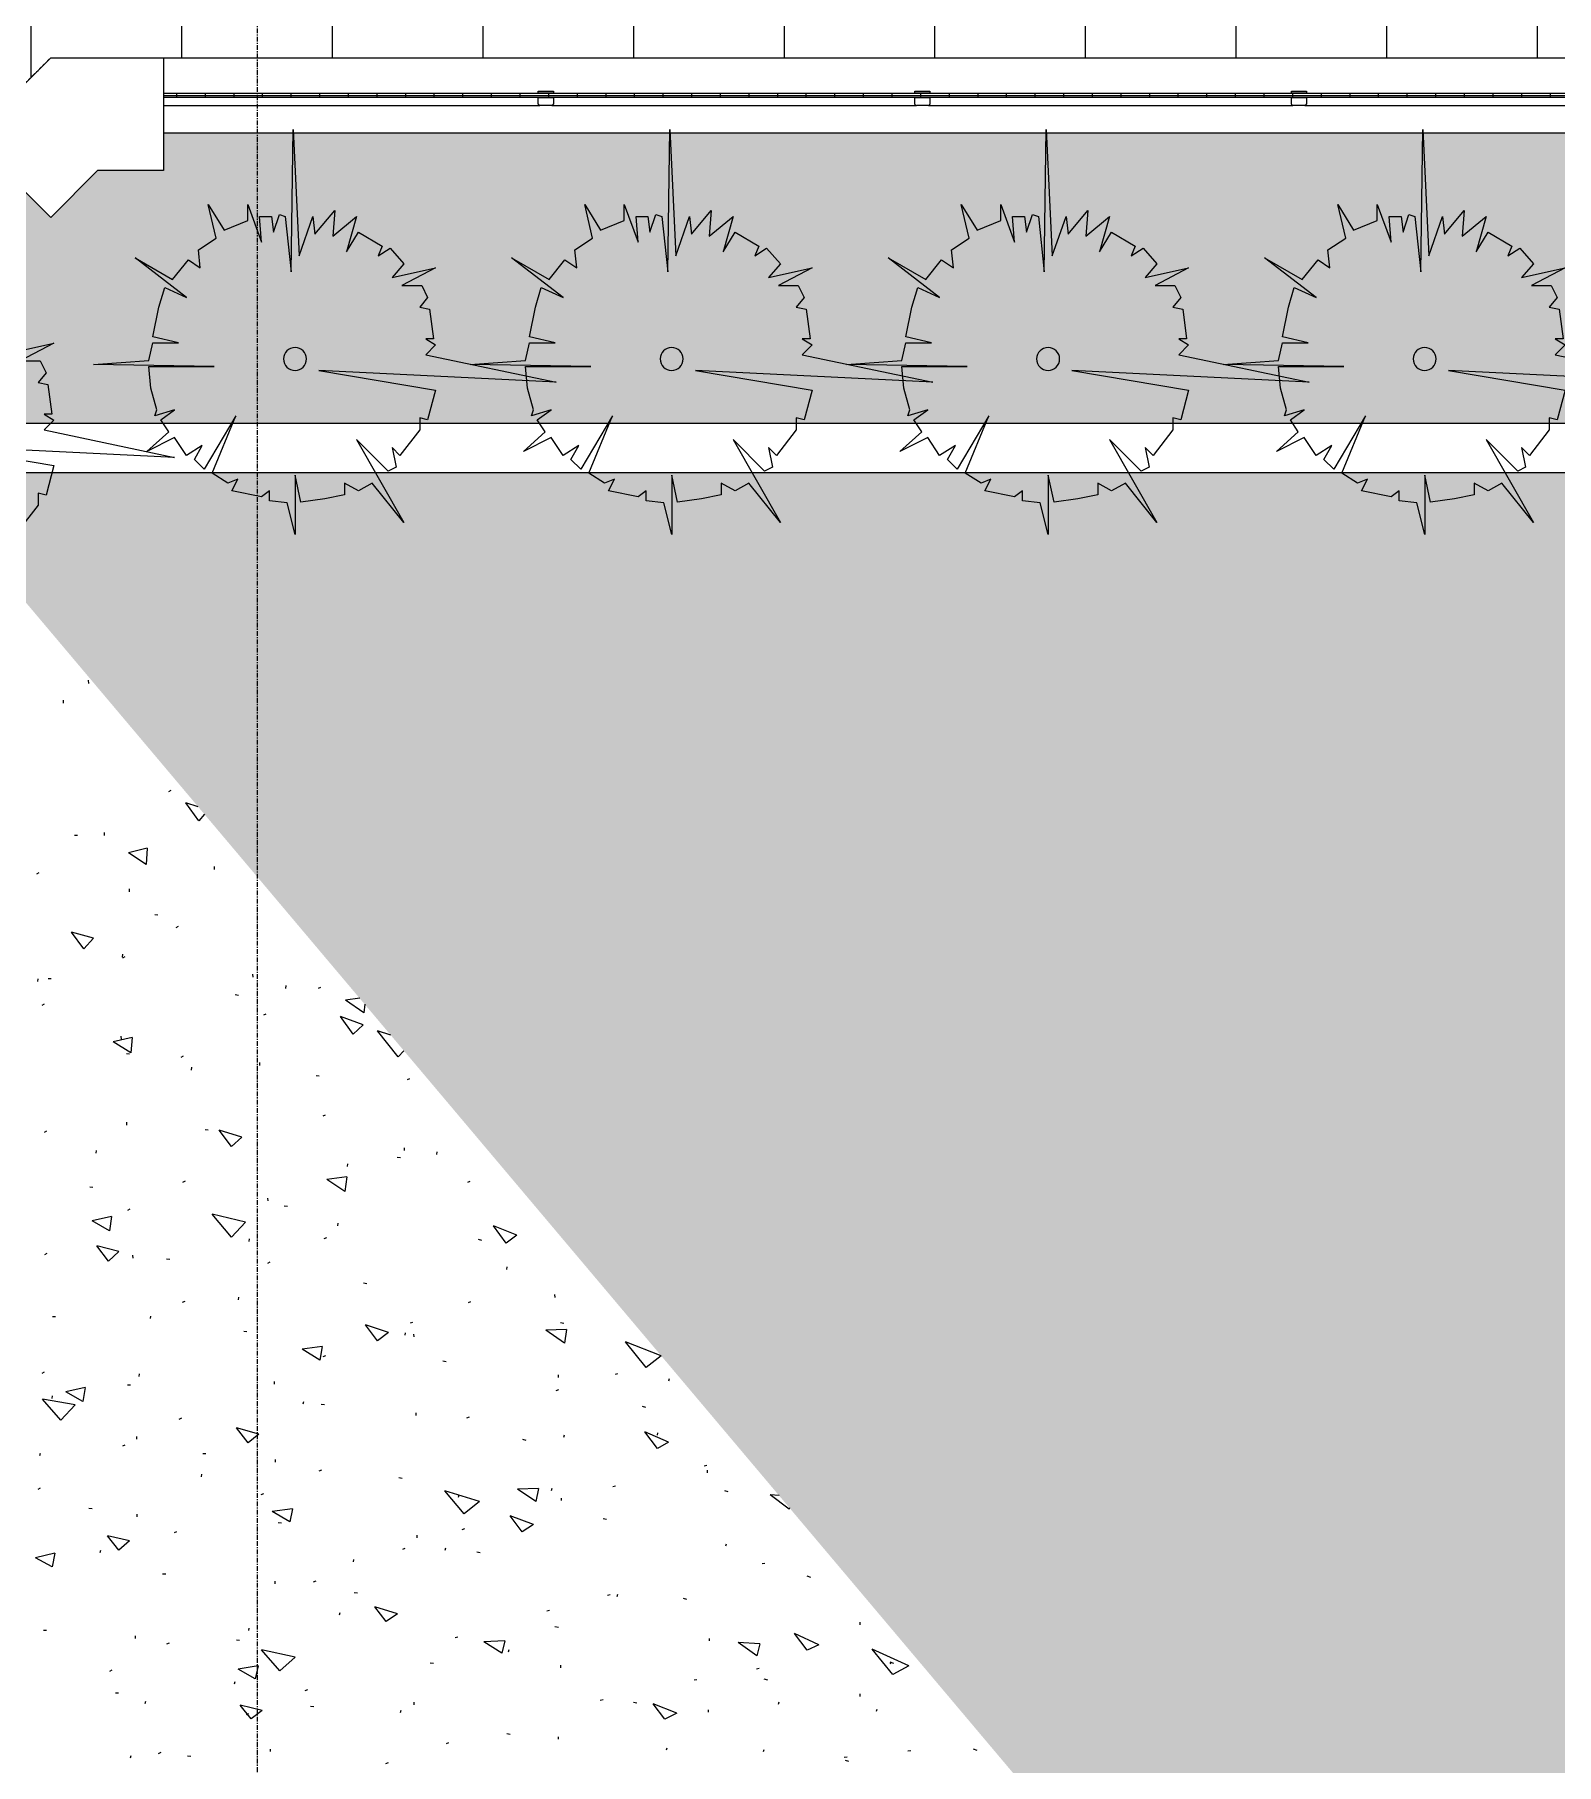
# Model space of a CAD drawing. Header units: millimetres. Extents: x 5359 to 218750, y -16347 to 109893.
# Drawn here: x 33061 to 37103, y 79886 to 84480 of the extents above; entities that cross this region are included whole.
import ezdxf

# ---------------------------------------------------------------- set-up
doc = ezdxf.new("R2010")
doc.units = ezdxf.units.MM
doc.linetypes.add('Double dash', pattern=[41.999998, 12, -6, 6, -6, 6, -6])
doc.linetypes.add('Grid Line', pattern=[22.225, 12.7, -3.175, 3.175, -3.175])
for name, color, linetype, lineweight in [('A-FLOR', 192, 'Continuous', 9), ('A-FLOR-HRAL', 11, 'Continuous', 9), ('A-FLOR-PATT', 8, 'Continuous', 9), ('A-WALL', 113, 'Continuous', 9), ('C-PROP-LINE', 91, 'Double dash', 18), ('G-IMPT', 8, 'Continuous', 9), ('L-PLNT', 71, 'Continuous', 9), ('S-COLS', 52, 'Continuous', 9), ('S-GRID-1', 1, 'Grid Line', 9)]:
    doc.layers.add(name, color=color, linetype=linetype, lineweight=lineweight)

# ---------------------------------------------------------------- blocks, each defined once
blk = doc.blocks.new('FP_73-TKCS_MB ĐỊNH VỊ CỔNG-HÀNG RÀO')
at = {"layer": 'A-FLOR-PATT'}
for p, q in [((33202.8, 82764.9), (33203.8, 82756.2)), ((33137, 82712.1), (33136.5, 82703.9)), ((33422.7, 82472.1), (33416.6, 82468.4)), ((33495.4, 82428.9), (33462.3, 82439.5)), ((33496.7, 82391.8), (33462.3, 82439.5)), ((33512, 82409.1), (33496.7, 82391.8)), ((33174.9, 82352.3), (33166.7, 82352.8)), ((33245.2, 82361.1), (33246, 82352.7)), ((33360.1, 82318.8), (33309.8, 82306.9)), ((33360.1, 82318.8), (33357.4, 82275.7)), ((33357.4, 82275.7), (33309.8, 82306.9)), ((33071.7, 82253.8), (33065.7, 82250)), ((33538, 82270), (33537.3, 82262.2)), ((33312.4, 82210.9), (33311.7, 82203.2)), ((33388.1, 82141.2), (33379.7, 82141.9)), ((33191.7, 82051.5), (33158.8, 82095.7)), ((33217.3, 82079.8), (33158.9, 82095.7)), ((33442.3, 82111.2), (33436.1, 82107.7)), ((33217.3, 82079.8), (33191.7, 82051.5)), ((33294, 82037.2), (33293.2, 82029.6)), ((33300.4, 82030.5), (33294.2, 82027)), ((33069.7, 81972.1), (33068.8, 81964.6)), ((33104.8, 81972), (33096.5, 81972.4)), ((33639.4, 81984.2), (33640.1, 81976.1)), ((33728.5, 81954), (33727.6, 81946.6)), ((33820.3, 81949.3), (33813.9, 81946.3)), ((33086.4, 81904.6), (33080.2, 81900.9)), ((33602.1, 81928.2), (33593.6, 81929.2)), ((33924.2, 81920.6), (33886.8, 81915.8)), ((33935.5, 81881.6), (33886.8, 81915.8)), ((33937.5, 81904.8), (33935.5, 81881.6)), ((33674.9, 81878.5), (33668.6, 81875.3)), ((33907.1, 81825.6), (33873, 81872.4)), ((33933.8, 81850.3), (33873.1, 81872.4)), ((33320.2, 81816.2), (33269.4, 81804.9)), ((33290.2, 81819.9), (33290.8, 81812.1)), ((33320.2, 81816.2), (33316.1, 81775.7)), ((33933.8, 81850.3), (33907.1, 81825.6)), ((34006.9, 81822.6), (33971.5, 81833.8)), ((34026.6, 81764.6), (33971.5, 81833.7)), ((33316.1, 81775.7), (33269.3, 81804.9)), ((33313.1, 81772.1), (33304.7, 81772.7)), ((33455.7, 81766.6), (33449.4, 81763.3)), ((34041.7, 81781.2), (34026.6, 81764.6)), ((33477.2, 81737.2), (33476.2, 81729.9)), ((33657.7, 81749.9), (33658.2, 81742)), ((33816.9, 81713.3), (33808.3, 81714.6)), ((34056.9, 81706.5), (34050.5, 81703.9)), ((33304.7, 81591.1), (33305.1, 81583.5)), ((33832.5, 81610.1), (33826.1, 81607.2)), ((33092.5, 81567.7), (33086.2, 81564.2)), ((33522.2, 81570.5), (33513.7, 81571.4)), ((33610.9, 81551.8), (33551.3, 81570.1)), ((33583.8, 81526.7), (33551.3, 81570.1)), ((33610.9, 81551.8), (33583.8, 81526.7)), ((33224.7, 81516.6), (33223.6, 81509.5)), ((34032.5, 81496.4), (34023.8, 81498)), ((34042.2, 81523.7), (34042.7, 81516.1)), ((34129.1, 81512.8), (34128, 81505.9)), ((33889.8, 81446), (33837, 81439.5)), ((33889.8, 81446), (33884.9, 81407.6)), ((33892.1, 81480.5), (33891, 81473.5)), ((33215.7, 81418), (33207.4, 81418.5)), ((33460.4, 81434.8), (33454, 81431.6)), ((33884.9, 81407.5), (33837, 81439.5)), ((34216.8, 81433.5), (34210.2, 81431.1)), ((33313.8, 81360.5), (33307.4, 81357.2)), ((33679.8, 81389.7), (33680.2, 81382.2)), ((33732.1, 81367.2), (33723.5, 81368.3)), ((33264.7, 81341.1), (33213.4, 81329.8)), ((33259.4, 81302.6), (33213.4, 81329.8)), ((33264.7, 81341.1), (33259.4, 81302.6)), ((33583.7, 81286), (33532, 81347.6)), ((33621.2, 81326), (33532.1, 81347.6)), ((33621.2, 81326), (33583.8, 81286)), ((33866.4, 81323.1), (33865.2, 81316.3)), ((34341.4, 81291), (34279.5, 81315.8)), ((34313.2, 81269.9), (34279.5, 81315.8)), ((33284.5, 81247.8), (33226.1, 81262.7)), ((33257.2, 81222.1), (33226.1, 81262.7)), ((33630.8, 81281.8), (33629.6, 81275)), ((33835.8, 81284.1), (33829.2, 81281.3)), ((34248.9, 81277.6), (34240, 81279.5)), ((34341.4, 81291), (34313.2, 81269.9)), ((33093.3, 81243), (33086.9, 81239.6)), ((33284.5, 81247.8), (33257.2, 81222.2)), ((33321.2, 81237.9), (33321.4, 81230.5)), ((33419.8, 81227.2), (33411.4, 81227.9)), ((33685.6, 81219.3), (33679, 81216.4)), ((34315.3, 81207.1), (34314.1, 81200.4)), ((33602.6, 81126.8), (33601.3, 81120)), ((33942.8, 81162.1), (33934, 81163.5)), ((34441.8, 81133.6), (34442.2, 81126.3)), ((33369, 81076.7), (33367.7, 81069.9)), ((33459.5, 81115.4), (33453.1, 81112.3)), ((34218.7, 81114.2), (34212, 81111.9)), ((33116.4, 81074.2), (33108.1, 81074.6)), ((33624.7, 81034.8), (33616.2, 81035.7)), ((34000.3, 81033), (33939.5, 81053.6)), ((33971.7, 81011), (33939.5, 81053.6)), ((34000.3, 81033), (33971.7, 81011)), ((34045.3, 81032.3), (34044, 81025.7)), ((34064.9, 81059.8), (34058.2, 81057.3)), ((34473.4, 81040.6), (34418.7, 81039.5)), ((34467.8, 81004.6), (34418.7, 81039.5)), ((34466.1, 81056.9), (34457.1, 81059)), ((34473.5, 81040.6), (34467.8, 81004.6)), ((33824.7, 80995.7), (33771.4, 80988.9)), ((33818.6, 80959.2), (33771.4, 80988.9)), ((33824.7, 80995.7), (33818.6, 80959.2)), ((34067.4, 81028.9), (34067.7, 81021.7)), ((34724.9, 80971.2), (34630.5, 81008.1)), ((34685.3, 80939.7), (34630.5, 81008.1)), ((33833.3, 80970.8), (33826.7, 80968.1)), ((34154.2, 80955.2), (34145.4, 80956.9)), ((34724.9, 80971.2), (34685.3, 80939.7)), ((33086.4, 80927.2), (33080, 80923.7)), ((33315.7, 80892.9), (33307.3, 80893.5)), ((33338.7, 80923.2), (33337.3, 80916.5)), ((33697, 80903), (33697.2, 80895.9)), ((34451.3, 80920.8), (34451.5, 80913.7)), ((34609.2, 80923.5), (34602.3, 80921.7)), ((34745.8, 80909.7), (34744.5, 80903.3)), ((33168.7, 80840.9), (33082.2, 80855.5)), ((33130.8, 80799.8), (33082.2, 80855.5)), ((33107.5, 80864.5), (33106.2, 80857.7)), ((33195.4, 80886.9), (33143.9, 80875.2)), ((33189, 80849.8), (33143.9, 80875.2)), ((33195.4, 80886.9), (33189.1, 80849.8)), ((33774.7, 80848.9), (33773.3, 80842.4)), ((34451.9, 80880.4), (34445, 80878.4)), ((33168.7, 80840.9), (33130.8, 80799.8)), ((33450.8, 80805.3), (33444.3, 80802.2)), ((33830.4, 80840.8), (33821.7, 80842)), ((34073.2, 80819.2), (34073.4, 80812.2)), ((34214.8, 80807.7), (34208, 80805.5)), ((34684, 80834.1), (34675, 80836.6)), ((33331.7, 80756.9), (33331.8, 80749.9)), ((33627.8, 80740.1), (33597, 80780)), ((33656.5, 80763.2), (33597.1, 80780)), ((33656.5, 80763.2), (33627.8, 80740.1)), ((34467.1, 80760.5), (34465.7, 80754.2)), ((34744.7, 80742.1), (34681.6, 80769.5)), ((34714.9, 80724.5), (34681.6, 80769.5)), ((34715.5, 80766.9), (34714.1, 80760.7)), ((33075.6, 80711.7), (33074.2, 80705)), ((33300.7, 80733.9), (33294.2, 80730.7)), ((33515.8, 80710.3), (33507.3, 80711)), ((34366.5, 80746.5), (34357.5, 80748.5)), ((34744.7, 80742.1), (34714.9, 80724.5)), ((33699.8, 80695.3), (33699.8, 80688.4)), ((33822.7, 80667.1), (33816, 80664.5)), ((34846.4, 80679.6), (34839.4, 80678.1)), ((34847, 80667.1), (34847.2, 80660.2)), ((33075.5, 80619.8), (33069.1, 80616.4)), ((33504.4, 80656.5), (33502.9, 80650)), ((34036.8, 80645.2), (34028, 80646.6)), ((34391.7, 80584), (34343.4, 80616.6)), ((34398.7, 80618.3), (34343.5, 80616.6)), ((34398.7, 80618.3), (34391.8, 80584)), ((34434.1, 80619.1), (34432.6, 80612.9)), ((34603.9, 80624.6), (34596.9, 80622.8)), ((33668.8, 80604.9), (33662.1, 80602.1)), ((34242.7, 80584.5), (34150.7, 80612.1)), ((34202, 80551.2), (34150.7, 80612.1)), ((34187.5, 80600.9), (34186, 80594.7)), ((34242.7, 80584.5), (34202.1, 80551.2)), ((34459.4, 80593.3), (34459.5, 80586.5)), ((34902.8, 80609.4), (34893.7, 80612.1)), ((35038.2, 80600.1), (35014.6, 80602)), ((35064.9, 80563.8), (35014.6, 80602)), ((33213.4, 80564.9), (33205, 80565.3)), ((33332.1, 80550.4), (33332.1, 80543.5)), ((33745.5, 80565), (33692, 80557.5)), ((33738.3, 80529.8), (33692, 80557.5)), ((33716.7, 80526.2), (33708.1, 80527.1)), ((33745.5, 80565), (33738.3, 80529.8)), ((34385.4, 80523.1), (34323.5, 80546)), ((34355.3, 80504), (34323.5, 80546)), ((34579.5, 80536.1), (34570.5, 80538.2)), ((35065.6, 80567.6), (35064.9, 80563.8)), ((33312.7, 80479.4), (33254.7, 80492.7)), ((33284.2, 80455), (33254.7, 80492.7)), ((33312.7, 80479.4), (33284.2, 80455)), ((33437.8, 80503.9), (33431.2, 80500.8)), ((34076.1, 80494.7), (34076.1, 80487.9)), ((34202.3, 80511.3), (34195.4, 80509.1)), ((34385.4, 80523.1), (34355.3, 80504)), ((33114.7, 80447.1), (33063.2, 80434.7)), ((33107.5, 80410.9), (33063.2, 80434.6)), ((33114.7, 80447.1), (33107.5, 80410.9)), ((33235.5, 80454.3), (33234, 80447.8)), ((34044.5, 80459.1), (34037.7, 80456.7)), ((34152.3, 80459.9), (34150.7, 80453.8)), ((34244, 80448), (34235.1, 80449.7)), ((34897.4, 80471.2), (34895.9, 80465.3)), ((33409, 80390.8), (33400.5, 80391.3)), ((33908.1, 80430.1), (33906.5, 80423.9)), ((35000.6, 80419.9), (34993.5, 80418.7)), ((33698.6, 80372.3), (33698.5, 80365.5)), ((33807.6, 80372.4), (33800.8, 80369.8)), ((33918.2, 80340.7), (33909.5, 80341.8)), ((35122.4, 80382.6), (35113.1, 80385.6)), ((33994.5, 80265.5), (33964, 80304.7)), ((34024.5, 80286.1), (33964.1, 80304.8)), ((34428, 80294.9), (34421, 80293)), ((34589.7, 80336.2), (34582.7, 80334.5)), ((34608.9, 80337.1), (34607.3, 80331.2)), ((34793.4, 80323.8), (34784.2, 80326.2)), ((33871.2, 80288.8), (33869.6, 80282.6)), ((34024.5, 80286.1), (33994.5, 80265.5)), ((34451.9, 80249.2), (34442.9, 80251.1)), ((35252.1, 80263.4), (35252.1, 80256.8)), ((33092.6, 80241.2), (33084.3, 80241.4)), ((33328, 80227.5), (33327.9, 80220.7)), ((33418.2, 80208.1), (33411.5, 80205)), ((33605.3, 80215.4), (33596.7, 80216.1)), ((33630.2, 80247.6), (33628.6, 80241.3)), ((34185.1, 80224), (34178.1, 80221.9)), ((34309.3, 80214.2), (34253.8, 80211.4)), ((34301.3, 80181.2), (34253.8, 80211.4)), ((34309.3, 80214.2), (34301.3, 80181.2)), ((34852.4, 80220.4), (34852.4, 80213.9)), ((34986.9, 80206), (34929.7, 80209.8)), ((34979.2, 80174.3), (34929.7, 80209.8)), ((34987, 80206), (34979.2, 80174.3)), ((35143.6, 80203.3), (35079.3, 80233.3)), ((35112.3, 80189.1), (35079.3, 80233.3)), ((35143.6, 80203.3), (35112.3, 80189.1)), ((33752.9, 80170.8), (33663.8, 80190)), ((33712.1, 80134.8), (33663.8, 80190)), ((33752.9, 80170.8), (33712.1, 80134.8)), ((34320.4, 80189.9), (34318.7, 80184)), ((35383.1, 80147.8), (35285.6, 80192.2)), ((35340, 80124.6), (35285.6, 80192.2)), ((35335, 80157.4), (35333.3, 80151.9)), ((35342.8, 80153.8), (35333.4, 80157.1)), ((33266.1, 80136.3), (33259.5, 80133.1)), ((33646.6, 80112.9), (33601.1, 80138.7)), ((33654.6, 80147.4), (33601.2, 80138.7)), ((33654.6, 80147.4), (33646.6, 80112.9)), ((34120.6, 80153.7), (34111.7, 80155.1)), ((34457.2, 80149.2), (34457.1, 80142.7)), ((34984.9, 80140.3), (34977.7, 80139.1)), ((35008, 80109.6), (34998.7, 80112.3)), ((35383.1, 80147.8), (35340, 80124.6)), ((33283.8, 80074.9), (33275.4, 80075.2)), ((33592.2, 80105.2), (33590.5, 80099)), ((33785.4, 80083.8), (33778.6, 80081.1)), ((34819.4, 80110.9), (34812.2, 80109.5)), ((35252.7, 80073), (35252.7, 80066.6)), ((33355.1, 80052.8), (33353.4, 80046.5)), ((33665.3, 80029), (33606.4, 80043.7)), ((33635.6, 80006.6), (33606.4, 80043.7)), ((33629.3, 80020.7), (33622.5, 80017.9)), ((33665.3, 80029), (33635.6, 80006.6)), ((33802.3, 80038.7), (33793.6, 80039.6)), ((34033.2, 80028.9), (34031.4, 80022.9)), ((34068.1, 80050.9), (34067.8, 80044.4)), ((34570.5, 80057.2), (34563.3, 80055.4)), ((34660.7, 80048.7), (34651.6, 80050.8)), ((34734.8, 80005.7), (34703.3, 80046.9)), ((34766.3, 80021.8), (34703.4, 80046.9)), ((34766.3, 80021.8), (34734.8, 80005.7)), ((34849.5, 80030.6), (34849.4, 80024.3)), ((35037.6, 80050.9), (35035.8, 80045.3)), ((35297.3, 80032), (35295.6, 80026.6)), ((34160.5, 79943.2), (34153.5, 79941)), ((34323.6, 79965.3), (34314.7, 79966.9)), ((34451.5, 79959), (34451.3, 79952.6)), ((34739.8, 79929.1), (34737.9, 79923.5)), ((33316.7, 79908.7), (33315, 79902.4)), ((33395.9, 79917.6), (33389.2, 79914.5)), ((33475.7, 79907.4), (33467.2, 79907.9)), ((33686.5, 79926.8), (33686.3, 79920.2)), ((34000.1, 79889.8), (33993.2, 79887.4)), ((34997.3, 79924.9), (34995.5, 79919.4)), ((35218.6, 79905.5), (35211.2, 79904.7)), ((35223.4, 79893.5), (35214.1, 79896.5)), ((35387.8, 79922.1), (35380.4, 79921.5)), ((35564, 79922.9), (35554.5, 79926.5))]:
    blk.add_line(p, q, dxfattribs=at)
blk = doc.blocks.new('NBS_CLDPhysicalSecuritySystems_MtlMeshPnlFncngSym_CLDModsecSecurusS3_InfillPanel - NBS_CLDPhysicalSecuritySystems_MtlMeshPnlFncngSym_CLDModsecSecurusS2_InfillPanel-2369340-TKCS_MB ĐỊNH VỊ CỔNG-HÀNG RÀO')
at = {"layer": 'A-FLOR-HRAL'}
h = blk.add_hatch(dxfattribs=at)
h.set_pattern_fill('FP_29', color=256, style=0, pattern_type=2)
h.set_pattern_definition([(180, (609.6, 0), (-2e-15, -13), []), (270, (609.6, 0), (76, 5e-15), [])])
h.paths.add_polyline_path([(0, 6), (0, -6), (4249.1, -6), (4249.1, 6), (822.5, 6)])
for p, q in [((218, 27), (0, 27)), ((0, 6), (4249.1, 6)), ((214, 6), (214, 23)), ((254, 6), (214, 6)), ((218, 27), (250, 27)), ((1218, 27), (250, 27)), ((254, 23), (254, 6)), ((1214, 6), (1214, 23)), ((1254, 6), (1214, 6)), ((1218, 27), (1250, 27)), ((2218, 27), (1250, 27)), ((1254, 23), (1254, 6)), ((2214, 6), (2214, 23)), ((2254, 6), (2214, 6)), ((2218, 27), (2250, 27)), ((3218, 27), (2250, 27)), ((2254, 23), (2254, 6)), ((3214, 6), (3214, 23)), ((3254, 6), (3214, 6)), ((3218, 27), (3250, 27)), ((4249.1, 27), (3250, 27)), ((3254, 23), (3254, 6)), ((4249.1, -6), (0, -6)), ((214, -11), (214, -6)), ((214, -6), (254, -6)), ((254, -11), (214, -11)), ((254, -6), (254, -11)), ((1214, -11), (1214, -6)), ((1214, -6), (1254, -6)), ((1254, -11), (1214, -11)), ((1254, -6), (1254, -11)), ((2214, -11), (2214, -6)), ((2214, -6), (2254, -6)), ((2254, -11), (2214, -11)), ((2254, -6), (2254, -11)), ((3214, -11), (3214, -6)), ((3214, -6), (3254, -6)), ((3254, -11), (3214, -11)), ((3254, -6), (3254, -11))]:
    blk.add_line(p, q, dxfattribs=at)
for centre, start, end in [((218, 23), 90, 180), ((250, 23), 0, 90), ((1218, 23), 90, 180), ((1250, 23), 0, 90), ((2218, 23), 90, 180), ((2250, 23), 0, 90), ((3218, 23), 90, 180), ((3250, 23), 0, 90)]:
    blk.add_arc(centre, 4, start, end, dxfattribs=at)
blk = doc.blocks.new('CAY MAI VAN PHUC - CAY DUC SOC_dwg-2256080-TKCS_MB ĐỊNH VỊ CỔNG-HÀNG RÀO')
at = {"layer": 'G-IMPT', "flags": 128}
blk.add_lwpolyline([(32.8, 479.5), (12.9, 293.4), (6.2, 771.8), (-13.8, 346.6), (-60.3, 479.5), (-67, 419.7), (-133.5, 499.4), (-126.8, 413), (-206.6, 479.5), (-173.4, 359.9), (-213.3, 426.3), (-293.1, 379.8), (-279.8, 346.6), (-319.7, 373.2), (-366.2, 320), (-326.3, 273.5), (-472.6, 306.7), (-359.6, 246.9), (-426.1, 246.9), (-446, 207.1), (-419.4, 173.8), (-452.7, 167.2), (-466, 67.5), (-439.4, 67.5), (-472.6, 47.6), (-439.4, 14.4), (-878.3, -78.6), (-80.3, -38.8), (-472.6, -105.2), (-446, -204.9), (-419.4, -198.2), (-419.4, -238.1), (-352.9, -324.5), (-326.3, -297.9), (-339.6, -364.4), (-313, -377.6), (-206.6, -271.3), (-366.2, -550.4), (-259.8, -417.5), (-213.3, -444.1), (-166.7, -417.5), (-166.7, -457.4), (-100.2, -470.7), (-19.9, -481.4), (-0.5, -390.9), (-0.5, -590.3), (26.2, -484), (86, -477.3), (86, -444.1), (112.6, -464), (212.4, -444.1), (192.4, -404.2), (225.7, -417.5), (278.9, -384.3), (199.1, -191.6), (305.5, -371), (338.7, -337.8), (312.1, -291.3), (365.3, -324.5), (405.2, -264.7), (498.3, -311.2), (425.2, -244.8), (451.8, -204.9), (405.2, -171.7), (471.7, -191.6), (465.1, -171.7), (485, -98.6), (491.7, -25.5), (272.2, -25.5), (677.9, -18.8), (491.7, -5.6), (478.4, 54.2), (391.9, 54.2), (478.4, 74.2), (458.4, 173.8), (438.5, 240.3), (365.3, 207.1), (538.2, 340), (411.9, 266.9), (358.7, 333.3), (318.8, 306.7), (325.4, 366.5), (265.6, 406.4), (292.2, 519.4), (239, 433), (159.2, 466.2), (159.2, 519.4), (112.6, 393.1), (119.3, 479.5), (79.4, 479.5), (72.7, 426.3), (52.8, 486.1)], close=True, dxfattribs=at)
at = {"layer": 'G-IMPT'}
blk.add_circle((0, 0), 38.6, dxfattribs=at)
blk = doc.blocks.new('CAY MAI VAN PHUC - CAY BONG TRANG-2256527-TKCS_MB ĐỊNH VỊ CỔNG-HÀNG RÀO')
at = {"extrusion": (0, 0, -1), "xscale": 0.7894736842105263, "yscale": 0.7894736842105263, "zscale": -0.7894736842105263, "rotation": 180}
blk.add_blockref('CAY MAI VAN PHUC - CAY DUC SOC_dwg-2256080-TKCS_MB ĐỊNH VỊ CỔNG-HÀNG RÀO', (0, 0), dxfattribs=at)
blk = doc.blocks.new('Family - ___-1476882-TKCS_MB ĐỊNH VỊ CỔNG-HÀNG RÀO')
at = {"layer": 'C-PROP-LINE'}
for p, q in [((26103.5, 77418.2), (33103.5, 84418.2)), ((33103.5, 84418.2), (127801.6, 84418.2))]:
    blk.add_line(p, q, dxfattribs=at)

msp = doc.modelspace()

# ---------------------------------------------------------------- hatches: boundary and pattern name
at = {"layer": 'A-FLOR-PATT'}
h = msp.add_hatch(dxfattribs=at)
h.set_pattern_fill('FP_5', color=256, style=0, pattern_type=2)
h.set_pattern_definition([(90, (81451.8, 48336.34), (-400, 2e-14), []), (180, (81451.8, 48336.34), (-5e-14, -400), [])])
h.paths.add_polyline_path([(14081.4, -16347.2), (14081.4, 79336.3), (14075, 79693.3), (14055.9, 80049.7), (14024.1, 80405.3), (13979.6, 80759.5), (13922.5, 81111.9), (13852.8, 81462), (13770.7, 81809.4), (13676.3, 82153.7), (13569.6, 82494.3), (13450.9, 82831), (13320.2, 83163.2), (13177.7, 83490.5), (13023.6, 83812.5), (12858.2, 84128.8), (12681.5, 84439), (12493.9, 84742.7), (12295.6, 85039.6), (12086.8, 85329.1), (11867.8, 85611), (11638.9, 85884.9), (11400.3, 86150.5), (11152.4, 86407.4), (10895.5, 86655.3), (10630, 86893.8), (10356.1, 87122.8), (10074.1, 87341.7), (9784.6, 87550.5), (9487.8, 87748.9), (9184.1, 87936.5), (8873.9, 88113.1), (8557.5, 88278.6), (8235.5, 88432.7), (7908.2, 88575.1), (7576, 88705.8), (7239.4, 88824.6), (6898.7, 88931.3), (6554.4, 89025.7), (6207, 89107.8), (5856.9, 89177.4), (5504.5, 89234.6), (5358.8, 89252.8), (5358.8, 82030.3), (10052.8, 77336.3), (10052.8, -16347.2), (12634.8, -16347.2)])
h.paths.add_polyline_path([(51727.7, -16347.2), (56702.6, -16347.2), (56702.6, -12330.8), (31070.8, -12330.8), (26103.5, -7352), (26103.5, 40986.3), (24603.5, 40986.3), (22103.5, 38486.3), (22103.5, -8023.3), (22132.9, -8371.9), (22174.4, -8719.2), (22228.1, -9064.9), (22293.8, -9408.5), (22371.5, -9749.6), (22461, -10087.7), (22562.4, -10422.5), (22675.4, -10753.6), (22799.9, -11080.5), (22935.8, -11402.8), (23082.8, -11720.2), (23240.9, -12032.3), (23409.7, -12338.6), (23589.2, -12638.9), (23779.1, -12932.6), (23979.2, -13219.6), (24189.1, -13499.4), (24408.7, -13771.7), (24637.7, -14036.1), (24875.9, -14292.4), (25122.8, -14540.1), (25378.2, -14779.1), (25641.9, -15009), (25913.4, -15229.6), (26192.5, -15440.5), (26478.7, -15641.5), (26771.9, -15832.4), (27071.5, -16012.9), (27377.3, -16182.8), (27700.1, -16347.2), (44092.7, -16347.2)])
h.paths.add_polyline_path([(134801.6, 7388.2), (140779.3, 7388.2), (140779.3, 38986.3), (138279.3, 40986.3), (134801.5, 40986.3), (134801.5, 7388.2)])
h.paths.add_polyline_path([(157794.6, 7388.2), (157794.6, 109892.8), (152779.3, 109892.8), (152779.3, 7388.2), (155944.1, 7388.2)])
h.paths.add_polyline_path([(138279.3, 45986.3), (140779.3, 47986.3), (140779.3, 77336.3), (140773.2, 77721), (140754.7, 78105.2), (140723.9, 78488.6), (140680.8, 78870.9), (140625.5, 79251.5), (140558.1, 79630.2), (140478.5, 80006.6), (140386.9, 80380.2), (140283.4, 80750.7), (140168, 81117.6), (140041, 81480.7), (139902.4, 81839.5), (139752.3, 82193.7), (139591, 82542.9), (139418.5, 82886.8), (139235.2, 83224.9), (139041.1, 83557), (138836.4, 83882.8), (138621.4, 84201.7), (138396.3, 84513.7), (138161.3, 84818.2), (137916.7, 85115.1), (137662.7, 85403.9), (137399.5, 85684.5), (137127.5, 85956.5), (136843.4, 86222.8), (136558.1, 86473.7), (136261.2, 86718.3), (135956.7, 86953.3), (135644.7, 87178.4), (135325.8, 87393.4), (135000.1, 87598), (134668, 87792.2), (134329.8, 87975.5), (133986, 88148), (133636.7, 88309.3), (133282.6, 88459.3), (132923.7, 88598), (132560.6, 88725), (132193.7, 88840.4), (131823.2, 88943.9), (131449.6, 89035.5), (131073.3, 89115), (130694.5, 89182.5), (130313.9, 89237.8), (129931.6, 89280.9), (129548.2, 89311.7), (129164, 89330.2), (128779.3, 89336.3), (87752.6, 89336.3), (85252.6, 86836.3), (85252.6, 84418.2), (127801.6, 84418.2), (134801.6, 77417.7), (134801.6, 45986.3), (136085.6, 45986.3)])
h.paths.add_polyline_path([(24603.5, 45986.3), (26103.5, 45986.3), (26103.5, 77418.2), (33103.5, 84418.2), (75452.6, 84418.2), (75452.6, 86836.3), (72952.6, 89336.3), (32081.4, 89336.3), (31731.6, 89330.2), (31382.3, 89311.9), (31033.8, 89281.3), (30686.6, 89238.6), (30341.1, 89183.8), (29997.8, 89116.9), (29657, 89038), (29319.2, 88947.3), (28984.7, 88844.8), (28654, 88730.7), (28327.6, 88605), (28005.7, 88468.1), (27688.8, 88319.9), (27377.3, 88160.8), (27071.5, 87990.9), (26771.9, 87810.4), (26478.7, 87619.5), (26192.5, 87418.5), (25913.4, 87207.6), (25641.9, 86987), (25378.2, 86757.1), (25122.8, 86518.1), (24831.7, 86222.8), (24637.7, 86014.1), (24408.7, 85749.7), (24189.1, 85477.4), (23979.2, 85197.6), (23779.1, 84910.6), (23589.2, 84616.8), (23409.7, 84316.6), (23240.9, 84010.3), (23082.8, 83698.2), (22935.8, 83380.8), (22799.9, 83058.5), (22675.4, 82731.6), (22562.4, 82400.5), (22461, 82065.7), (22371.5, 81727.6), (22293.8, 81386.5), (22228.1, 81042.9), (22174.4, 80697.2), (22132.9, 80349.9), (22103.5, 80001.3), (22103.5, 48486.3), (23817.1, 46772.8)])
h.paths.add_polyline_path([(5358.8, 97336.3), (130779.3, 97336.3), (131136.3, 97342.7), (131492.7, 97361.8), (131848.3, 97393.6), (132202.5, 97438.1), (132554.9, 97495.2), (132905, 97564.9), (133252.4, 97647), (133596.7, 97741.4), (133937.3, 97848.1), (134274, 97966.8), (134606.2, 98097.5), (134933.5, 98240), (135255.5, 98394.1), (135571.8, 98559.5), (135882, 98736.2), (136185.8, 98923.8), (136482.6, 99122.1), (136772.1, 99330.9), (137054, 99549.9), (137328, 99778.8), (137593.5, 100017.4), (137850.4, 100265.3), (138098.3, 100522.2), (138336.8, 100787.7), (138565.8, 101061.6), (138784.8, 101343.6), (138993.6, 101633.1), (139191.9, 101929.9), (139379.5, 102233.6), (139556.1, 102543.8), (139721.6, 102860.2), (139875.7, 103182.2), (140018.1, 103509.5), (140148.8, 103841.7), (140267.6, 104178.3), (140374.3, 104519), (140468.7, 104863.3), (140550.8, 105210.7), (140620.5, 105560.8), (140681.9, 105947.8), (140722.1, 106267.4), (140753.9, 106622.9), (140773, 106979.4), (140779.3, 107336.3), (140779.3, 109892.8), (135779.3, 109892.8), (135779.3, 107336.3), (130779.3, 102336.3), (5358.8, 102336.3), (5358.8, 99924.4)])
h = msp.add_hatch(dxfattribs=at)
h.set_pattern_fill('FP_14', color=256, style=0, pattern_type=2)
h.set_pattern_definition([(0, (167.64, 11.2), (558.8, 558.8), [83.82, -16.764, 22.352, -16.764, -419.1]), (0, (167.64, 11.2), (558.8, 558.8), [-139.7, 83.82, -335.28]), (0, (139.7, 27.94), (558.8, 558.8), [55.88, -41.91, 83.82, -41.91, -335.28]), (0, (139.7, 27.94), (558.8, 558.8), [-223.52, 55.88, -279.4]), (0, (335.3, 251.46), (558.8, 558.8), [69.85, -27.94, 69.85, -391.16]), (0, (55.9, 363.2), (558.8, 558.8), [27.94, -55.88, 27.94, -447.04]), (90, (111.76, 363.2), (-558.8, 558.8), [50.292, -508.508]), (90, (279.4, 27.94), (-558.8, 558.8), [55.88, -502.92]), (90, (419.1, 251.46), (-558.8, 558.8), [55.88, -502.92]), (45, (352.04, 22.35), (0, 558.7996), [55.88, -734.383]), (135, (206.76, 22.35), (-558.7996, 0), [55.88, -734.383]), (63.435, (335.28, 25.15), (-0.0005, 558.8001), [55.88, -1193.635]), (75.964, (307.34, 27.94), (-0.00237, 558.80038), [55.88, -2248.111]), (75.964, (447.04, 251.46), (-0.00237, 558.80038), [44.704, -2259.287]), (75.964, (122.94, 363.22), (-0.00237, 558.80038), [39.116, -2264.875]), (104.036, (251.46, 27.94), (0.00237, 558.80038), [55.88, -2248.111]), (104.036, (391.16, 251.46), (0.00237, 558.80038), [44.704, -2259.287]), (104.036, (100.58, 363.22), (0.00237, 558.80038), [39.116, -2264.875]), (116.565, (223.52, 25.15), (0.0005, 558.8001), [55.88, -1193.634])])
h.paths.add_polyline_path([(26503.5, 61596.3), (26592.7, 61605.4), (26669.2, 61626.2), (26726, 61649.7), (26791.5, 61689.9), (26850, 61739.9), (26899.9, 61798.3), (26940.1, 61863.9), (26969.5, 61934.9), (26988.6, 62024.4), (26993.5, 62086.3), (26993.5, 77756.7), (32683.8, 83446.9), (69152.6, 83446.9), (69152.6, 84218.2), (63052.6, 84218.2), (63052.6, 84118.2), (62752.6, 84118.2), (62752.6, 84218.2), (58952.6, 84218.2), (58952.6, 84118.2), (58652.6, 84118.2), (58652.6, 84218.2), (54752.6, 84218.2), (54752.6, 84118.2), (54452.6, 84118.2), (54452.6, 84218.2), (50552.6, 84218.2), (50552.6, 84118.2), (50252.6, 84118.2), (50252.6, 84218.2), (46352.6, 84218.2), (46352.6, 84118.2), (46052.6, 84118.2), (46052.6, 84218.2), (42152.6, 84218.2), (42152.6, 84118.2), (41852.6, 84118.2), (41852.6, 84218.2), (37952.6, 84218.2), (37952.6, 84118.2), (37652.6, 84118.2), (37652.6, 84218.2), (33403.5, 84218.2), (33403.5, 84118.2), (33227.8, 84118.2), (33103.5, 83994), (33032.8, 84064.7), (29839, 80870.9), (29907.9, 80798.4), (29697.6, 80588.1), (29626.9, 80658.8), (26457.1, 77488.9), (26527.8, 77418.2), (26403.5, 77294), (26403.5, 77118.2), (26303.5, 77118.2), (26303.5, 73998.2), (26403.5, 73998.2), (26403.5, 73698.2), (26303.5, 73698.2), (26303.5, 69898.2), (26403.5, 69898.2), (26403.5, 69598.2), (26303.5, 69598.2), (26303.5, 65798.2), (26403.5, 65798.2), (26403.5, 65498.2), (26303.5, 65498.2), (26303.5, 61698.2), (26403.5, 61698.2), (26403.5, 61596.3)])
h = msp.add_hatch(dxfattribs=at)
h.set_pattern_fill('FP_21', color=256, style=0, pattern_type=2)
h.set_pattern_definition([(49.955, (0, 297.74), (480.9663, -42.0141), [50.245, -552.698]), (355.008, (0, 297.74), (-93.0422, 503.5904), [40.233, -442.564]), (100.468, (40.1, 294.23), (387.9225, 461.5805), [42.676, -469.437]), (46.139, (0, 431.63), (715.65, -110.812), [75.376, -829.133]), (96.646, (59.64, 422.4), (626.748, 652.169), [64.012, -704.134]), (351.198, (0, 431.6), (626.7464, 652.1696), [60.348, -663.83]), (20.97, (67.06, 398.16), (400.2635, -269.5499), [50.282, -553.099]), (326.042, (67.06, 398.16), (163.1587, 485.4848), [40.214, -442.35]), (71.424, (100.4, 375.7), (563.4193, 215.9336), [42.681, -469.488]), (37.456, (0, 297.74), (8.15442, 222.87167), [7.372, -429.577, 7.372, -441.64, -443.985]), (37.456, (0, 297.74), (8.15442, 222.87167), [-885.96, 7.372, -436.613]), (7.488, (0, 297.74), (176.40487, 264.05665), [7.376, -248.771, 7.376, -419.759, -169.312]), (7.488, (0, 297.74), (176.40487, 264.05665), [-683.282, 7.376, -161.936]), (327.541, (-149.53, 297.74), (357.9599, -15.1019), [7.373, -160.191, 7.373, -515.425, -693.712]), (327.541, (-149.53, 297.74), (357.9599, -15.1019), [-690.361, 7.373, -686.339]), (317.545, (-216.6, 297.74), (391.0611, 67.0181), [7.371, -210.404, 7.371, -339.728, -492.505]), (317.545, (-216.6, 297.74), (391.0611, 67.0181), [-564.873, 7.371, -485.134])])
h.paths.add_polyline_path([(39251, 79336.9), (45942.6, 79336.9), (45942.6, 79346.9), (45952.6, 79346.9), (45952.6, 79336.9), (60552.6, 79336.9), (60552.6, 79346.9), (60559.1, 79346.9), (63139.6, 83316.9), (32746.2, 83316.9), (36095.2, 79346.7), (36103.5, 79346.9), (36103.5, 79336.9), (36830.1, 79336.9)])

# ---------------------------------------------------------------- linework, layer by layer
at = {"layer": 'A-FLOR'}
for p, q in [((69152.6, 83446.9), (32683.8, 83446.9)), ((32737.6, 83316.9), (69152.6, 83316.9))]:
    msp.add_line(p, q, dxfattribs=at)
at = {"layer": 'A-WALL'}
for p, q in [((33403.5, 84418.2), (37652.6, 84418.2)), ((37652.6, 84218.2), (33403.5, 84218.2))]:
    msp.add_line(p, q, dxfattribs=at)
at = {"layer": 'S-COLS'}
for p, q in [((32891.4, 84206.1), (33103.5, 84418.2)), ((33103.5, 84418.2), (33403.5, 84418.2)), ((33403.5, 84418.2), (33403.5, 84118.2)), ((33103.5, 83994), (32891.4, 84206.1)), ((33227.8, 84118.2), (33103.5, 83994)), ((33403.5, 84118.2), (33227.8, 84118.2))]:
    msp.add_line(p, q, dxfattribs=at)
at = {"layer": 'S-GRID-1'}
for p, q in [((33652.6, 80482.7), (33652.6, 85982.7)), ((33652.6, 13102.5), (33652.6, 80482.7))]:
    msp.add_line(p, q, dxfattribs=at)

# ---------------------------------------------------------------- block references
at = {"layer": 'A-FLOR'}
msp.add_blockref('FP_73-TKCS_MB ĐỊNH VỊ CỔNG-HÀNG RÀO', (0, 0), dxfattribs=at)
at = {"layer": 'A-FLOR-HRAL', "rotation": 180}
msp.add_blockref('NBS_CLDPhysicalSecuritySystems_MtlMeshPnlFncngSym_CLDModsecSecurusS3_InfillPanel - NBS_CLDPhysicalSecuritySystems_MtlMeshPnlFncngSym_CLDModsecSecurusS2_InfillPanel-2369340-TKCS_MB ĐỊNH VỊ CỔNG-HÀNG RÀO', (37652.6, 84318.2), dxfattribs=at)
at = {"layer": 'C-PROP-LINE'}
msp.add_blockref('Family - ___-1476882-TKCS_MB ĐỊNH VỊ CỔNG-HÀNG RÀO', (0, 0), dxfattribs=at)
at = {"layer": 'L-PLNT', "rotation": 180}
for p in [(33752.6, 83618.2), (34752.6, 83618.2), (35752.6, 83618.2), (36752.6, 83618.2), (32739, 83418.2)]:
    msp.add_blockref('CAY MAI VAN PHUC - CAY BONG TRANG-2256527-TKCS_MB ĐỊNH VỊ CỔNG-HÀNG RÀO', p, dxfattribs=at)

doc.saveas('drawing.dxf')
